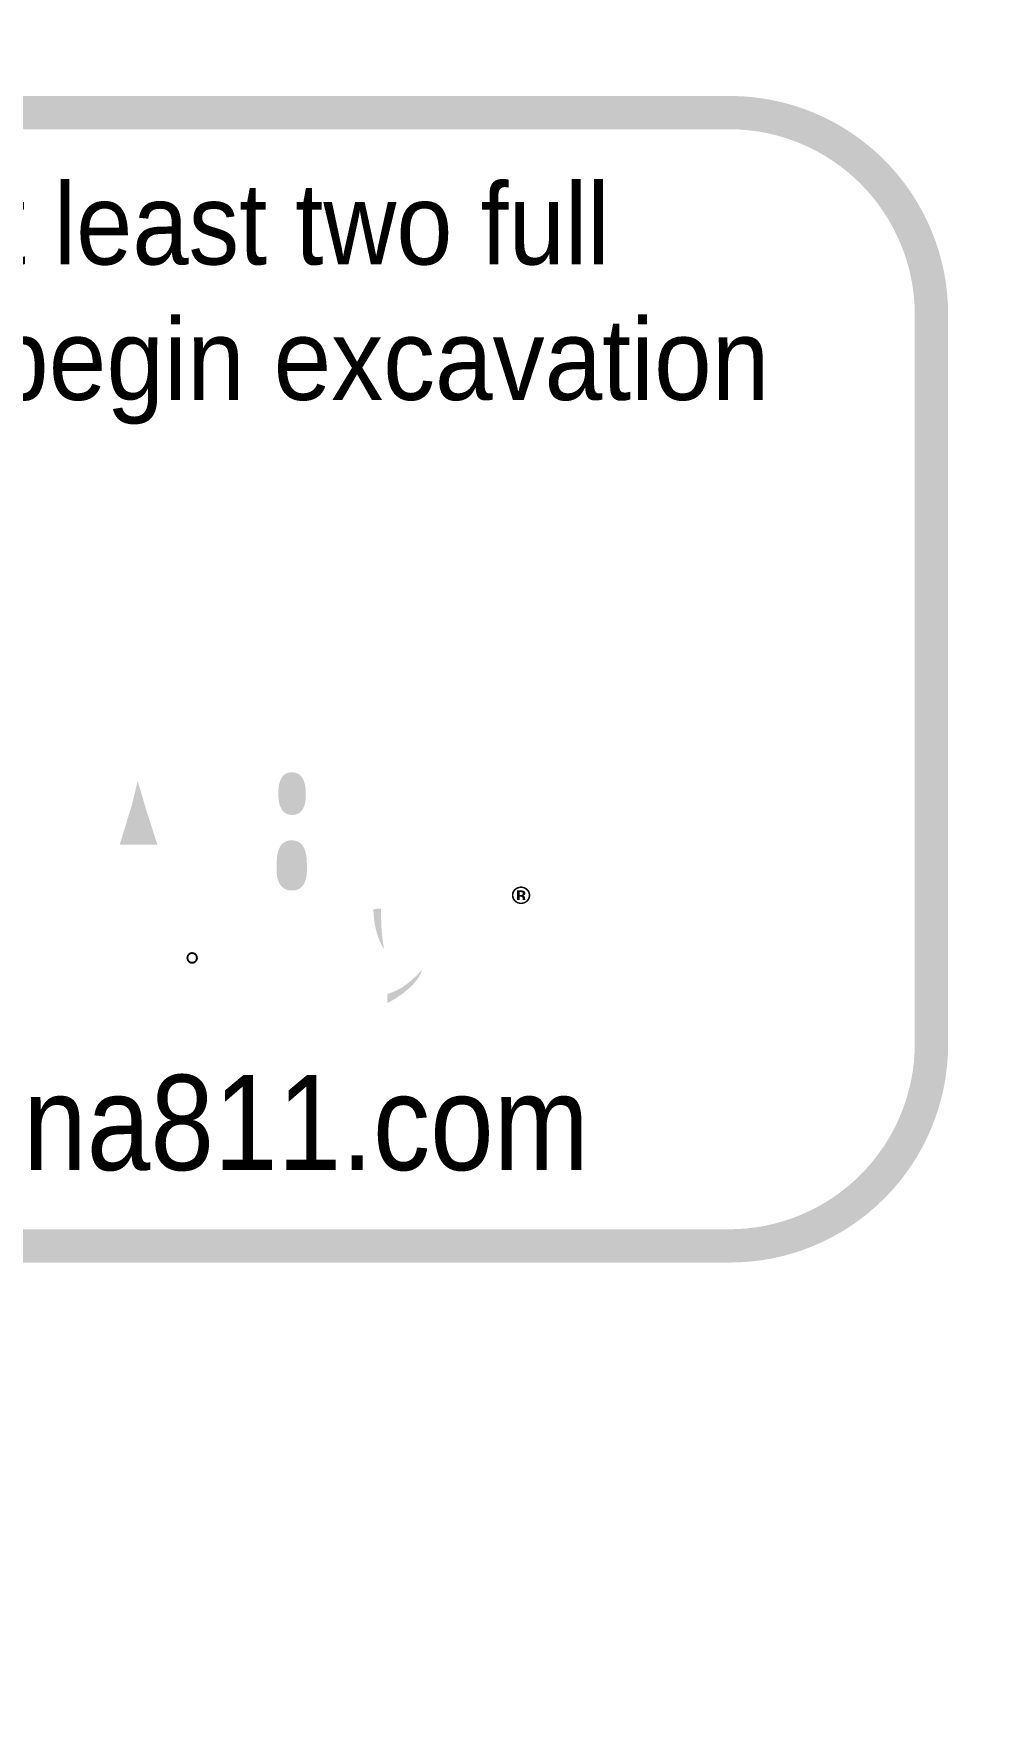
# Model space of a CAD drawing. Header units: feet. Extents: x 715168 to 716636, y 927703 to 928239.
# Drawn here: x 716047.87 to 716068.11, y 927823.61 to 927859.36 of the extents above; entities that cross this region are included whole.
import ezdxf
from ezdxf.enums import TextEntityAlignment as Align

# ---------------------------------------------------------------- set-up
doc = ezdxf.new("R2010")
doc.units = ezdxf.units.FT
doc.header["$MEASUREMENT"] = 0
doc.layers.add('56', color=92, linetype='Continuous', lineweight=0)
doc.layers.add('62', color=7, linetype='Continuous', lineweight=0)
doc.styles.add('Style-Swis721 BlkCn BT', font='swissck.ttf')

# ---------------------------------------------------------------- blocks, each defined once
blk = doc.blocks.new('Blue Stake')
h = blk.add_hatch(color=256)
h.paths.add_polyline_path([(-32.727, -10.376, 0.414214), (-26.496, -16.607), (26.464, -16.607, 0.414214), (32.695, -10.376), (32.695, 10.459, 0.414214), (26.464, 16.69), (-26.496, 16.69, 0.414214), (-32.727, 10.459)])
h.paths.add_polyline_path([(-31.777, 10.438, -0.414214), (-26.475, 15.741), (26.441, 15.741, -0.414214), (31.744, 10.438), (31.744, -10.355, -0.414214), (26.441, -15.658), (-26.475, -15.658, -0.414214), (-31.777, -10.355)], flags=16)
h = blk.add_hatch(color=256)
edge = h.paths.add_edge_path()
edge.add_spline(control_points=[(14.327, -2.954), (14.31, -2.895), (14.3, -2.864), (14.289, -2.835), (14.276, -2.809), (14.258, -2.78), (14.241, -2.753), (14.226, -2.735), (14.207, -2.712), (14.187, -2.694), (14.161, -2.674), (14.138, -2.661), (14.113, -2.648), (14.087, -2.637), (14.063, -2.629), (14.033, -2.621), (13.988, -2.616), (13.953, -2.616)], knot_values=[0, 0, 0, 0, 0.066667, 0.133333, 0.2, 0.266667, 0.333333, 0.4, 0.466667, 0.533333, 0.6, 0.666667, 0.733333, 0.8, 0.866667, 0.933333, 1, 1, 1, 1], degree=3, periodic=0)
edge.add_spline(control_points=[(13.953, -2.616), (13.937, -2.615), (13.928, -2.616), (13.915, -2.617), (13.906, -2.617), (13.891, -2.619), (13.874, -2.622), (13.862, -2.625), (13.848, -2.63), (13.834, -2.633), (13.819, -2.639), (13.803, -2.645), (13.789, -2.652), (13.774, -2.66), (13.761, -2.669), (13.748, -2.678), (13.739, -2.684), (13.731, -2.69), (13.722, -2.698), (13.713, -2.707), (13.701, -2.719), (13.694, -2.728), (13.685, -2.738), (13.678, -2.747), (13.671, -2.756), (13.665, -2.767), (13.656, -2.783), (13.646, -2.8), (13.639, -2.814), (13.63, -2.833), (13.626, -2.843), (13.62, -2.857), (13.613, -2.876), (13.607, -2.898), (13.598, -2.927), (13.589, -2.964), (13.581, -3.009), (13.574, -3.064), (13.568, -3.126), (13.568, -3.151), (13.567, -3.231), (13.568, -3.253), (13.568, -3.295), (13.569, -3.305), (13.569, -3.319), (13.572, -3.338), (13.573, -3.356), (13.575, -3.386), (13.578, -3.403), (13.581, -3.425), (13.586, -3.458), (13.589, -3.475), (13.595, -3.499), (13.602, -3.53), (13.611, -3.557), (13.616, -3.572), (13.619, -3.58), (13.622, -3.59), (13.628, -3.605), (13.639, -3.626), (13.647, -3.642), (13.659, -3.664), (13.675, -3.687), (13.686, -3.704), (13.695, -3.714), (13.706, -3.725)], knot_values=[0, 0, 0, 0, 0.015873, 0.031746, 0.047619, 0.063492, 0.079365, 0.095238, 0.111111, 0.126984, 0.142857, 0.15873, 0.174603, 0.190476, 0.206349, 0.222222, 0.238095, 0.253968, 0.269841, 0.285714, 0.301587, 0.31746, 0.333333, 0.349206, 0.365079, 0.380952, 0.396825, 0.412698, 0.428571, 0.444444, 0.460317, 0.47619, 0.492063, 0.507937, 0.52381, 0.539683, 0.555556, 0.571429, 0.587302, 0.603175, 0.619048, 0.634921, 0.650794, 0.666667, 0.68254, 0.698413, 0.714286, 0.730159, 0.746032, 0.761905, 0.777778, 0.793651, 0.809524, 0.825397, 0.84127, 0.857143, 0.873016, 0.888889, 0.904762, 0.920635, 0.936508, 0.952381, 0.968254, 0.984127, 1, 1, 1, 1], degree=3, periodic=0)
edge.add_spline(control_points=[(13.706, -3.725), (13.723, -3.742), (13.743, -3.76), (13.758, -3.77), (13.775, -3.782), (13.787, -3.789), (13.788, -3.789), (13.804, -3.797), (13.824, -3.805), (13.845, -3.813), (13.858, -3.817), (13.871, -3.82), (13.891, -3.824), (13.905, -3.826), (13.926, -3.829), (13.94, -3.83)], knot_values=[0, 0, 0, 0, 0.076923, 0.153846, 0.230769, 0.307692, 0.384615, 0.461538, 0.538462, 0.615385, 0.692308, 0.769231, 0.846154, 0.923077, 1, 1, 1, 1], degree=3, periodic=0)
edge.add_spline(control_points=[(13.94, -3.83), (13.964, -3.83), (13.991, -3.83), (13.998, -3.828), (14.023, -3.827), (14.036, -3.826), (14.049, -3.823), (14.073, -3.818), (14.084, -3.813), (14.103, -3.807), (14.111, -3.804), (14.124, -3.799), (14.136, -3.792), (14.146, -3.787), (14.154, -3.782), (14.167, -3.774)], knot_values=[0, 0, 0, 0, 0.076923, 0.153846, 0.230769, 0.307692, 0.384615, 0.461538, 0.538462, 0.615385, 0.692308, 0.769231, 0.846154, 0.923077, 1, 1, 1, 1], degree=3, periodic=0)
edge.add_spline(control_points=[(14.167, -3.774), (14.179, -3.765), (14.189, -3.757), (14.201, -3.745), (14.213, -3.734), (14.222, -3.724), (14.237, -3.707), (14.25, -3.689), (14.261, -3.672), (14.273, -3.651), (14.283, -3.634), (14.294, -3.607), (14.305, -3.58), (14.316, -3.547), (14.324, -3.519), (14.325, -3.515), (14.33, -3.49), (14.335, -3.461), (14.343, -3.417), (14.348, -3.385), (14.351, -3.345), (14.353, -3.298), (14.353, -3.261), (14.352, -3.203), (14.352, -3.153), (14.35, -3.104)], knot_values=[0, 0, 0, 0, 0.043478, 0.086957, 0.130435, 0.173913, 0.217391, 0.26087, 0.304348, 0.347826, 0.391304, 0.434783, 0.478261, 0.521739, 0.565217, 0.608696, 0.652174, 0.695652, 0.73913, 0.782609, 0.826087, 0.869565, 0.913043, 0.956522, 1, 1, 1, 1], degree=3, periodic=0)
edge.add_spline(control_points=[(14.35, -3.104), (14.346, -3.079), (14.34, -3.032), (14.334, -2.983)], knot_values=[0, 0, 0, 0, 1, 1, 1, 1], degree=3, periodic=0)
edge.add_line((14.334, -2.983), (14.327, -2.954))
at = {"extrusion": (0, 0, -1)}
blk.add_hatch(color=256, dxfattribs=at).paths.add_polyline_path([(-10.113, -4.678), (-10.011, -4.361), (-9.912, -4.047), (-9.792, -3.679), (-9.649, -3.183), (-9.55, -2.87), (-9.466, -3.221), (-9.389, -3.543), (-9.305, -3.803), (-9.04, -4.677)])
h = blk.add_hatch(color=256)
edge = h.paths.add_edge_path()
edge.add_spline(control_points=[(14.35, -4.918), (14.348, -4.907), (14.345, -4.897), (14.342, -4.88), (14.336, -4.862), (14.33, -4.844), (14.323, -4.825), (14.317, -4.809), (14.31, -4.792), (14.3, -4.773), (14.292, -4.758), (14.285, -4.746), (14.277, -4.734), (14.268, -4.718), (14.258, -4.705), (14.242, -4.684), (14.237, -4.679), (14.228, -4.668), (14.22, -4.66), (14.21, -4.652), (14.201, -4.644), (14.191, -4.635), (14.18, -4.626), (14.165, -4.617), (14.15, -4.607), (14.128, -4.596), (14.105, -4.586), (14.096, -4.582), (14.079, -4.577), (14.06, -4.57), (14.033, -4.564), (14.002, -4.559), (13.98, -4.557), (13.969, -4.557), (13.958, -4.557), (13.946, -4.557)], knot_values=[0, 0, 0, 0, 0.030303, 0.060606, 0.090909, 0.121212, 0.151515, 0.181818, 0.212121, 0.242424, 0.272727, 0.30303, 0.333333, 0.363636, 0.393939, 0.424242, 0.454545, 0.484848, 0.515152, 0.545455, 0.575758, 0.606061, 0.636364, 0.666667, 0.69697, 0.727273, 0.757576, 0.787879, 0.818182, 0.848485, 0.878788, 0.909091, 0.939394, 0.969697, 1, 1, 1, 1], degree=3, periodic=0)
edge.add_spline(control_points=[(13.946, -4.557), (13.924, -4.557), (13.913, -4.557), (13.899, -4.559), (13.886, -4.561), (13.867, -4.563), (13.854, -4.565), (13.836, -4.57), (13.816, -4.576), (13.812, -4.577), (13.796, -4.583), (13.774, -4.592), (13.759, -4.6), (13.742, -4.61), (13.729, -4.618), (13.715, -4.627), (13.704, -4.637), (13.697, -4.642), (13.692, -4.647), (13.687, -4.652), (13.681, -4.657), (13.675, -4.664), (13.67, -4.669), (13.666, -4.674), (13.662, -4.678), (13.656, -4.684), (13.65, -4.693), (13.643, -4.702), (13.637, -4.71), (13.631, -4.72), (13.625, -4.729), (13.618, -4.74), (13.612, -4.752), (13.605, -4.766), (13.599, -4.776), (13.594, -4.786), (13.588, -4.802), (13.581, -4.818), (13.577, -4.831), (13.57, -4.849), (13.567, -4.861), (13.563, -4.876), (13.559, -4.888), (13.556, -4.901), (13.553, -4.913), (13.55, -4.926), (13.548, -4.939), (13.545, -4.951), (13.541, -4.969), (13.537, -4.994), (13.532, -5.022), (13.529, -5.058), (13.526, -5.091), (13.523, -5.122), (13.521, -5.155), (13.52, -5.196), (13.518, -5.24), (13.519, -5.334), (13.519, -5.432), (13.52, -5.455), (13.521, -5.484), (13.525, -5.516), (13.527, -5.544), (13.53, -5.563), (13.533, -5.581), (13.536, -5.596), (13.539, -5.612), (13.542, -5.63), (13.547, -5.652), (13.553, -5.67), (13.558, -5.688)], knot_values=[0, 0, 0, 0, 0.014706, 0.029412, 0.044118, 0.058824, 0.073529, 0.088235, 0.102941, 0.117647, 0.132353, 0.147059, 0.161765, 0.176471, 0.191176, 0.205882, 0.220588, 0.235294, 0.25, 0.264706, 0.279412, 0.294118, 0.308824, 0.323529, 0.338235, 0.352941, 0.367647, 0.382353, 0.397059, 0.411765, 0.426471, 0.441176, 0.455882, 0.470588, 0.485294, 0.5, 0.514706, 0.529412, 0.544118, 0.558824, 0.573529, 0.588235, 0.602941, 0.617647, 0.632353, 0.647059, 0.661765, 0.676471, 0.691176, 0.705882, 0.720588, 0.735294, 0.75, 0.764706, 0.779412, 0.794118, 0.808824, 0.823529, 0.838235, 0.852941, 0.867647, 0.882353, 0.897059, 0.911765, 0.926471, 0.941176, 0.955882, 0.970588, 0.985294, 1, 1, 1, 1], degree=3, periodic=0)
edge.add_spline(control_points=[(13.558, -5.688), (13.562, -5.697), (13.563, -5.701), (13.57, -5.717), (13.576, -5.736), (13.586, -5.756), (13.594, -5.774), (13.599, -5.785), (13.607, -5.799), (13.617, -5.814), (13.625, -5.827), (13.632, -5.836), (13.642, -5.848), (13.649, -5.857), (13.657, -5.865), (13.666, -5.876), (13.679, -5.887), (13.693, -5.899), (13.706, -5.91), (13.721, -5.921), (13.734, -5.93), (13.75, -5.939), (13.767, -5.948), (13.786, -5.957), (13.804, -5.963), (13.822, -5.97), (13.84, -5.974), (13.861, -5.98), (13.882, -5.982), (13.9, -5.984), (13.918, -5.986), (13.96, -5.986), (13.991, -5.986), (13.998, -5.986), (14.018, -5.983), (14.042, -5.981), (14.064, -5.978), (14.081, -5.973), (14.096, -5.968), (14.123, -5.959), (14.142, -5.95), (14.152, -5.946), (14.161, -5.941), (14.175, -5.933), (14.184, -5.927), (14.193, -5.921), (14.206, -5.91), (14.217, -5.901), (14.229, -5.89), (14.241, -5.878), (14.255, -5.865), (14.264, -5.853), (14.273, -5.84), (14.282, -5.828), (14.288, -5.817), (14.299, -5.801), (14.31, -5.779), (14.322, -5.752), (14.326, -5.743), (14.329, -5.735), (14.333, -5.723), (14.338, -5.709), (14.343, -5.694), (14.348, -5.682), (14.352, -5.668), (14.354, -5.658), (14.356, -5.653), (14.357, -5.639), (14.362, -5.625), (14.364, -5.607), (14.368, -5.589), (14.371, -5.573), (14.374, -5.556), (14.376, -5.536), (14.378, -5.511), (14.381, -5.48), (14.383, -5.455), (14.384, -5.409), (14.383, -5.285), (14.382, -5.237), (14.382, -5.186), (14.382, -5.141), (14.38, -5.117), (14.377, -5.095), (14.375, -5.069), (14.373, -5.055), (14.372, -5.032), (14.369, -5.015), (14.367, -4.993), (14.361, -4.972), (14.358, -4.95), (14.355, -4.935), (14.35, -4.918)], knot_values=[0, 0, 0, 0, 0.011111, 0.022222, 0.033333, 0.044444, 0.055556, 0.066667, 0.077778, 0.088889, 0.1, 0.111111, 0.122222, 0.133333, 0.144444, 0.155556, 0.166667, 0.177778, 0.188889, 0.2, 0.211111, 0.222222, 0.233333, 0.244444, 0.255556, 0.266667, 0.277778, 0.288889, 0.3, 0.311111, 0.322222, 0.333333, 0.344444, 0.355556, 0.366667, 0.377778, 0.388889, 0.4, 0.411111, 0.422222, 0.433333, 0.444444, 0.455556, 0.466667, 0.477778, 0.488889, 0.5, 0.511111, 0.522222, 0.533333, 0.544444, 0.555556, 0.566667, 0.577778, 0.588889, 0.6, 0.611111, 0.622222, 0.633333, 0.644444, 0.655556, 0.666667, 0.677778, 0.688889, 0.7, 0.711111, 0.722222, 0.733333, 0.744444, 0.755556, 0.766667, 0.777778, 0.788889, 0.8, 0.811111, 0.822222, 0.833333, 0.844444, 0.855556, 0.866667, 0.877778, 0.888889, 0.9, 0.911111, 0.922222, 0.933333, 0.944444, 0.955556, 0.966667, 0.977778, 0.988889, 1, 1, 1, 1], degree=3, periodic=0)
h = blk.add_hatch(color=256)
edge = h.paths.add_edge_path()
edge.add_spline(control_points=[(20.517, -6.373), (20.519, -6.373), (20.524, -6.373), (20.536, -6.372), (20.556, -6.369), (20.578, -6.364), (20.603, -6.356), (20.623, -6.347), (20.642, -6.336), (20.66, -6.324), (20.675, -6.312), (20.689, -6.301), (20.702, -6.286), (20.709, -6.278), (20.719, -6.264), (20.727, -6.253), (20.734, -6.242), (20.739, -6.232), (20.745, -6.218), (20.75, -6.205), (20.755, -6.192), (20.762, -6.149), (20.763, -6.134), (20.763, -6.124), (20.763, -6.112), (20.762, -6.094), (20.759, -6.074), (20.754, -6.056), (20.747, -6.037), (20.741, -6.02), (20.732, -6.003), (20.726, -5.993), (20.715, -5.978), (20.701, -5.961), (20.686, -5.946), (20.673, -5.935), (20.663, -5.926), (20.644, -5.913), (20.626, -5.902), (20.603, -5.891), (20.584, -5.885), (20.564, -5.879), (20.548, -5.877), (20.527, -5.873), (20.51, -5.873), (20.498, -5.873)], knot_values=[0, 0, 0, 0, 0.009076, 0.032669, 0.056263, 0.079856, 0.10345, 0.127043, 0.150637, 0.17423, 0.197823, 0.221417, 0.24501, 0.268604, 0.292197, 0.315791, 0.339384, 0.362977, 0.386571, 0.410164, 0.433758, 0.457351, 0.480945, 0.504538, 0.528131, 0.551725, 0.575318, 0.598912, 0.622505, 0.646099, 0.669692, 0.693285, 0.716879, 0.740472, 0.764066, 0.787659, 0.811253, 0.834846, 0.858439, 0.882033, 0.905626, 0.92922, 0.952813, 0.976407, 1, 1, 1, 1], degree=3, periodic=0)
edge.add_spline(control_points=[(20.498, -5.873), (20.49, -5.873), (20.469, -5.874), (20.454, -5.877), (20.439, -5.879), (20.422, -5.883), (20.403, -5.89), (20.383, -5.898), (20.366, -5.907), (20.351, -5.915), (20.337, -5.927), (20.328, -5.932), (20.314, -5.943), (20.302, -5.956), (20.292, -5.969), (20.282, -5.979), (20.273, -5.993), (20.263, -6.007), (20.256, -6.023), (20.25, -6.038), (20.248, -6.046), (20.245, -6.055), (20.242, -6.068), (20.238, -6.085), (20.237, -6.101), (20.237, -6.126), (20.237, -6.137), (20.239, -6.164), (20.242, -6.179), (20.247, -6.2), (20.253, -6.214), (20.258, -6.227), (20.266, -6.244), (20.275, -6.257), (20.285, -6.272), (20.306, -6.295), (20.319, -6.307), (20.334, -6.32), (20.351, -6.332), (20.361, -6.338), (20.374, -6.346), (20.395, -6.355), (20.4, -6.357), (20.409, -6.36), (20.42, -6.364), (20.431, -6.366), (20.443, -6.37), (20.463, -6.372), (20.491, -6.373), (20.508, -6.373), (20.514, -6.373), (20.517, -6.373)], knot_values=[0, 0, 0, 0, 0.02057, 0.041139, 0.061709, 0.082279, 0.102848, 0.123418, 0.143988, 0.164557, 0.185127, 0.205696, 0.226266, 0.246836, 0.267405, 0.287975, 0.308545, 0.329114, 0.349684, 0.370254, 0.390823, 0.411393, 0.431963, 0.452532, 0.473102, 0.493672, 0.514241, 0.534811, 0.555381, 0.57595, 0.59652, 0.617089, 0.637659, 0.658229, 0.678798, 0.699368, 0.719938, 0.740507, 0.761077, 0.781647, 0.802216, 0.822786, 0.843356, 0.863925, 0.884495, 0.905065, 0.925634, 0.946204, 0.966774, 0.987343, 1, 1, 1, 1], degree=3, periodic=0)
edge = h.paths.add_edge_path(flags=16)
edge.add_spline(control_points=[(20.497, -5.917), (20.511, -5.917), (20.522, -5.917), (20.533, -5.918), (20.55, -5.921), (20.566, -5.926), (20.58, -5.93), (20.595, -5.936), (20.606, -5.943), (20.626, -5.956), (20.642, -5.968), (20.651, -5.977), (20.655, -5.981), (20.665, -5.992), (20.676, -6.005), (20.686, -6.019), (20.693, -6.031), (20.7, -6.047), (20.708, -6.064), (20.71, -6.073), (20.712, -6.083), (20.715, -6.1), (20.716, -6.109), (20.716, -6.127), (20.716, -6.14), (20.714, -6.153), (20.712, -6.169), (20.709, -6.18), (20.706, -6.189), (20.698, -6.208), (20.69, -6.225), (20.677, -6.242), (20.664, -6.259), (20.65, -6.274), (20.637, -6.286), (20.617, -6.299), (20.598, -6.311), (20.586, -6.316), (20.567, -6.323), (20.546, -6.328), (20.534, -6.331), (20.519, -6.331), (20.498, -6.331), (20.482, -6.332), (20.466, -6.331), (20.449, -6.328), (20.439, -6.325), (20.428, -6.323), (20.42, -6.319), (20.399, -6.31), (20.378, -6.296), (20.358, -6.282), (20.344, -6.268), (20.333, -6.257), (20.322, -6.244), (20.313, -6.23), (20.308, -6.222), (20.3, -6.206), (20.295, -6.191), (20.289, -6.175), (20.286, -6.158), (20.284, -6.141), (20.282, -6.136), (20.282, -6.129), (20.282, -6.109), (20.283, -6.102), (20.286, -6.088), (20.29, -6.073), (20.291, -6.065), (20.294, -6.056), (20.297, -6.049), (20.3, -6.043), (20.303, -6.038), (20.306, -6.032), (20.311, -6.021), (20.317, -6.013), (20.325, -6.002), (20.334, -5.991), (20.343, -5.981), (20.355, -5.969), (20.366, -5.96), (20.378, -5.952), (20.392, -5.944), (20.409, -5.935), (20.424, -5.929), (20.439, -5.924), (20.453, -5.921), (20.466, -5.919), (20.482, -5.917), (20.491, -5.917), (20.498, -5.917)], knot_values=[0, 0, 0, 0, 0.011364, 0.022727, 0.034091, 0.045455, 0.056818, 0.068182, 0.079546, 0.090909, 0.102273, 0.113637, 0.125, 0.136364, 0.147728, 0.159091, 0.170455, 0.181819, 0.193182, 0.204546, 0.21591, 0.227273, 0.238637, 0.250001, 0.261364, 0.272728, 0.284092, 0.295455, 0.306819, 0.318183, 0.329546, 0.34091, 0.352274, 0.363637, 0.375001, 0.386365, 0.397728, 0.409092, 0.420456, 0.431819, 0.443183, 0.454547, 0.46591, 0.477274, 0.488638, 0.500001, 0.511365, 0.522729, 0.534092, 0.545456, 0.55682, 0.568183, 0.579547, 0.590911, 0.602274, 0.613638, 0.625002, 0.636365, 0.647729, 0.659093, 0.670456, 0.68182, 0.693184, 0.704547, 0.715911, 0.727275, 0.738638, 0.750002, 0.761366, 0.772729, 0.784093, 0.795457, 0.80682, 0.818184, 0.829548, 0.840911, 0.852275, 0.863639, 0.875002, 0.886366, 0.89773, 0.909093, 0.920457, 0.931821, 0.943184, 0.954548, 0.965912, 0.977275, 0.988639, 1, 1, 1, 1], degree=3, periodic=0)
edge.add_line((20.498, -5.917), (20.498, -5.917))
edge.add_line((20.498, -5.917), (20.498, -5.917))
edge.add_line((20.498, -5.917), (20.498, -5.917))
edge.add_line((20.498, -5.917), (20.497, -5.917))
h = blk.add_hatch(color=256)
edge = h.paths.add_edge_path()
edge.add_spline(control_points=[(20.489, -6.165), (20.499, -6.165), (20.51, -6.168), (20.518, -6.17), (20.525, -6.173), (20.529, -6.175), (20.531, -6.178), (20.535, -6.18), (20.536, -6.183), (20.54, -6.186), (20.543, -6.191), (20.545, -6.211), (20.546, -6.222), (20.546, -6.233), (20.547, -6.24), (20.549, -6.262)], knot_values=[0, 0, 0, 0, 0.076923, 0.153846, 0.230769, 0.307692, 0.384615, 0.461538, 0.538462, 0.615385, 0.692308, 0.769231, 0.846154, 0.923077, 1, 1, 1, 1], degree=3, periodic=0)
edge.add_line((20.549, -6.262), (20.623, -6.262))
edge.add_spline(control_points=[(20.623, -6.262), (20.619, -6.251), (20.616, -6.238), (20.616, -6.195), (20.614, -6.184), (20.609, -6.172), (20.606, -6.167), (20.603, -6.162), (20.6, -6.159), (20.596, -6.155), (20.593, -6.152), (20.584, -6.146), (20.573, -6.141), (20.562, -6.138), (20.555, -6.135)], knot_values=[0, 0, 0, 0, 0.083333, 0.166667, 0.25, 0.333333, 0.416667, 0.5, 0.583333, 0.666667, 0.75, 0.833333, 0.916667, 1, 1, 1, 1], degree=3, periodic=0)
edge.add_spline(control_points=[(20.555, -6.135), (20.568, -6.132), (20.578, -6.13), (20.589, -6.125), (20.596, -6.121), (20.605, -6.114), (20.609, -6.109), (20.614, -6.1), (20.618, -6.094), (20.62, -6.085), (20.621, -6.075), (20.621, -6.071), (20.621, -6.063), (20.621, -6.053), (20.62, -6.049), (20.617, -6.038), (20.614, -6.032), (20.61, -6.023), (20.606, -6.018), (20.6, -6.013), (20.595, -6.007), (20.586, -6.002), (20.576, -5.996), (20.566, -5.994), (20.556, -5.991), (20.542, -5.988), (20.529, -5.987)], knot_values=[0, 0, 0, 0, 0.041667, 0.083333, 0.125, 0.166667, 0.208333, 0.25, 0.291667, 0.333333, 0.375, 0.416667, 0.458333, 0.5, 0.541667, 0.583333, 0.625, 0.666667, 0.708333, 0.75, 0.791667, 0.833333, 0.875, 0.916667, 0.958333, 1, 1, 1, 1], degree=3, periodic=0)
edge.add_line((20.529, -5.987), (20.385, -5.987))
edge.add_line((20.385, -5.987), (20.385, -6.262))
edge.add_line((20.385, -6.262), (20.46, -6.262))
edge.add_line((20.46, -6.262), (20.46, -6.165))
edge.add_line((20.46, -6.165), (20.489, -6.165))
edge = h.paths.add_edge_path(flags=16)
edge.add_spline(control_points=[(20.5, -6.034), (20.509, -6.035), (20.519, -6.038), (20.528, -6.041), (20.533, -6.044), (20.537, -6.047), (20.539, -6.05), (20.543, -6.052), (20.546, -6.058), (20.546, -6.065), (20.547, -6.069), (20.547, -6.072), (20.548, -6.075), (20.546, -6.081), (20.545, -6.085), (20.543, -6.09), (20.542, -6.093), (20.54, -6.098), (20.536, -6.1), (20.533, -6.102), (20.531, -6.104), (20.525, -6.108), (20.519, -6.111), (20.515, -6.112), (20.509, -6.114), (20.505, -6.114), (20.499, -6.115)], knot_values=[0, 0, 0, 0, 0.041667, 0.083333, 0.125, 0.166667, 0.208333, 0.25, 0.291667, 0.333333, 0.375, 0.416667, 0.458333, 0.5, 0.541667, 0.583333, 0.625, 0.666667, 0.708333, 0.75, 0.791667, 0.833333, 0.875, 0.916667, 0.958333, 1, 1, 1, 1], degree=3, periodic=0)
edge.add_line((20.499, -6.115), (20.46, -6.115))
edge.add_line((20.46, -6.115), (20.46, -6.034))
edge.add_line((20.46, -6.034), (20.5, -6.034))
h = blk.add_hatch(color=256)
edge = h.paths.add_edge_path()
edge.add_spline(control_points=[(16.536, -7.307), (16.531, -7.275), (16.529, -7.254), (16.526, -7.227), (16.524, -7.195), (16.521, -7.162), (16.518, -7.128), (16.515, -7.089), (16.513, -7.044), (16.51, -6.994), (16.508, -6.932), (16.505, -6.853), (16.503, -6.781), (16.503, -6.72), (16.502, -6.658), (16.501, -6.592), (16.5, -6.539), (16.501, -6.504)], knot_values=[0, 0, 0, 0, 0.066667, 0.133333, 0.2, 0.266667, 0.333333, 0.4, 0.466667, 0.533333, 0.6, 0.666667, 0.733333, 0.8, 0.866667, 0.933333, 1, 1, 1, 1], degree=3, periodic=0)
edge.add_spline(control_points=[(16.501, -6.504), (16.478, -6.504), (16.464, -6.504), (16.447, -6.504), (16.436, -6.505), (16.41, -6.509), (16.385, -6.511), (16.366, -6.514), (16.349, -6.517), (16.335, -6.52), (16.321, -6.523), (16.309, -6.526), (16.296, -6.528), (16.284, -6.529)], knot_values=[0, 0, 0, 0, 0.090909, 0.181818, 0.272727, 0.363636, 0.454545, 0.545455, 0.636364, 0.727273, 0.818182, 0.909091, 1, 1, 1, 1], degree=3, periodic=0)
edge.add_spline(control_points=[(16.284, -6.529), (16.285, -6.594), (16.288, -6.644), (16.291, -6.686), (16.293, -6.721), (16.296, -6.745), (16.299, -6.772), (16.302, -6.802), (16.304, -6.821), (16.307, -6.842), (16.311, -6.865), (16.316, -6.903), (16.321, -6.937), (16.332, -6.998), (16.338, -7.026), (16.346, -7.065), (16.355, -7.101), (16.374, -7.176), (16.38, -7.196), (16.385, -7.215), (16.396, -7.251), (16.402, -7.268), (16.408, -7.286), (16.418, -7.318), (16.427, -7.34), (16.435, -7.362), (16.446, -7.39), (16.452, -7.404), (16.463, -7.429), (16.491, -7.491), (16.499, -7.507), (16.511, -7.529), (16.521, -7.549), (16.535, -7.574), (16.541, -7.582), (16.548, -7.596), (16.558, -7.611), (16.566, -7.624), (16.571, -7.632), (16.576, -7.641), (16.583, -7.649), (16.589, -7.656)], knot_values=[0, 0, 0, 0, 0.025641, 0.051282, 0.076923, 0.102564, 0.128205, 0.153846, 0.179487, 0.205128, 0.230769, 0.25641, 0.282051, 0.307692, 0.333333, 0.358974, 0.384615, 0.410256, 0.435897, 0.461538, 0.487179, 0.512821, 0.538462, 0.564103, 0.589744, 0.615385, 0.641026, 0.666667, 0.692308, 0.717949, 0.74359, 0.769231, 0.794872, 0.820513, 0.846154, 0.871795, 0.897436, 0.923077, 0.948718, 0.974359, 1, 1, 1, 1], degree=3, periodic=0)
edge.add_spline(control_points=[(16.589, -7.656), (16.585, -7.641), (16.583, -7.627), (16.579, -7.61), (16.577, -7.595), (16.574, -7.58), (16.571, -7.563), (16.568, -7.547), (16.565, -7.527), (16.563, -7.51), (16.56, -7.491), (16.555, -7.455), (16.552, -7.435), (16.549, -7.415), (16.547, -7.397), (16.544, -7.375), (16.542, -7.351), (16.538, -7.329), (16.536, -7.307)], knot_values=[0, 0, 0, 0, 0.0625, 0.125, 0.1875, 0.25, 0.3125, 0.375, 0.4375, 0.5, 0.5625, 0.625, 0.6875, 0.75, 0.8125, 0.875, 0.9375, 1, 1, 1, 1], degree=3, periodic=0)
h = blk.add_hatch(color=256)
edge = h.paths.add_edge_path()
edge.add_spline(control_points=[(16.682, -9.2), (16.721, -9.179), (16.759, -9.161), (16.817, -9.127), (16.845, -9.111), (16.923, -9.063), (16.953, -9.044), (17.019, -9), (17.05, -8.979), (17.073, -8.961), (17.101, -8.942), (17.124, -8.926), (17.182, -8.88), (17.204, -8.862), (17.233, -8.838), (17.255, -8.82), (17.303, -8.777), (17.318, -8.763), (17.335, -8.747), (17.371, -8.711), (17.403, -8.679), (17.421, -8.66), (17.464, -8.609), (17.478, -8.593), (17.495, -8.574), (17.523, -8.537), (17.543, -8.51), (17.562, -8.481), (17.576, -8.46), (17.59, -8.437), (17.598, -8.423), (17.606, -8.409), (17.618, -8.387), (17.629, -8.366), (17.64, -8.343), (17.648, -8.325), (17.656, -8.304), (17.664, -8.285), (17.67, -8.268), (17.676, -8.252), (17.68, -8.239)], knot_values=[0, 0, 0, 0, 0.026316, 0.052632, 0.078947, 0.105263, 0.131579, 0.157895, 0.184211, 0.210526, 0.236842, 0.263158, 0.289474, 0.315789, 0.342105, 0.368421, 0.394737, 0.421053, 0.447368, 0.473684, 0.5, 0.526316, 0.552632, 0.578947, 0.605263, 0.631579, 0.657895, 0.684211, 0.710526, 0.736842, 0.763158, 0.789474, 0.815789, 0.842105, 0.868421, 0.894737, 0.921053, 0.947368, 0.973684, 1, 1, 1, 1], degree=3, periodic=0)
edge.add_spline(control_points=[(17.68, -8.239), (17.664, -8.258), (17.649, -8.274), (17.631, -8.294), (17.615, -8.311), (17.565, -8.365), (17.541, -8.388), (17.507, -8.422), (17.482, -8.448), (17.459, -8.469), (17.432, -8.495), (17.404, -8.52), (17.37, -8.55), (17.316, -8.597), (17.286, -8.621), (17.259, -8.643), (17.241, -8.656), (17.216, -8.675), (17.179, -8.701), (17.15, -8.721), (17.124, -8.738), (17.104, -8.751), (17.082, -8.765), (17.059, -8.779), (17.033, -8.793), (17.008, -8.807), (16.984, -8.821), (16.954, -8.837), (16.93, -8.848), (16.904, -8.859), (16.873, -8.873), (16.846, -8.885), (16.826, -8.893), (16.804, -8.9), (16.78, -8.909), (16.755, -8.918), (16.739, -8.923), (16.72, -8.929), (16.699, -8.934), (16.684, -8.939)], knot_values=[0, 0, 0, 0, 0.027027, 0.054054, 0.081081, 0.108108, 0.135135, 0.162162, 0.189189, 0.216216, 0.243243, 0.27027, 0.297297, 0.324324, 0.351351, 0.378378, 0.405405, 0.432432, 0.459459, 0.486486, 0.513514, 0.540541, 0.567568, 0.594595, 0.621622, 0.648649, 0.675676, 0.702703, 0.72973, 0.756757, 0.783784, 0.810811, 0.837838, 0.864865, 0.891892, 0.918919, 0.945946, 0.972973, 1, 1, 1, 1], degree=3, periodic=0)
edge.add_spline(control_points=[(16.684, -8.939), (16.684, -8.948), (16.684, -8.963), (16.684, -8.989), (16.682, -9.024), (16.681, -9.075), (16.682, -9.104), (16.681, -9.152), (16.681, -9.178), (16.682, -9.2)], knot_values=[0, 0, 0, 0, 0.142857, 0.285714, 0.428571, 0.571429, 0.714286, 0.857143, 1, 1, 1, 1], degree=3, periodic=0)
blk.add_open_spline([(11.14, -7.783), (11.152, -7.785), (11.169, -7.791), (11.185, -7.8), (11.199, -7.808), (11.21, -7.82), (11.222, -7.833), (11.233, -7.85), (11.238, -7.864), (11.243, -7.883), (11.246, -7.902), (11.246, -7.914), (11.246, -7.925), (11.244, -7.944), (11.238, -7.964), (11.232, -7.975), (11.224, -7.988), (11.213, -8.003), (11.202, -8.013), (11.187, -8.023), (11.177, -8.028), (11.165, -8.033), (11.148, -8.039), (11.133, -8.042), (11.114, -8.043), (11.103, -8.043), (11.076, -8.042), (11.054, -8.036), (11.036, -8.027), (11.026, -8.022), (11.012, -8.011), (11.001, -8), (10.99, -7.985), (10.982, -7.972), (10.976, -7.958), (10.972, -7.946), (10.969, -7.934), (10.969, -7.913), (10.969, -7.896), (10.973, -7.876), (10.978, -7.86), (10.984, -7.846), (10.996, -7.83), (11.006, -7.819), (11.016, -7.81), (11.027, -7.802), (11.043, -7.793), (11.057, -7.788), (11.068, -7.785), (11.08, -7.782), (11.098, -7.78), (11.107, -7.78), (11.107, -7.78), (11.14, -7.783)], degree=3)
at = {"style": 'Style-Swis721 BlkCn BT'}
for s, height, width, p in [('Contact Arizona 811 at least two full', 2.31992, 1.085714, (0.016, 11.88)), ('working days before you begin excavation', 2.31992, 1.114286, (0.018, 8.015)), ('Call 811 or click Arizona811.com', 2.71762, 1.04878, (-1.333, -13.968))]:
    blk.add_text(s, height=height, dxfattribs=dict(at, width=width)).set_placement(p, align=Align.CENTER)

msp = doc.modelspace()

# ---------------------------------------------------------------- linework, layer by layer
at = {"layer": '56', "color": 92, "linetype": 'Continuous', "lineweight": 0}
msp.add_3dface([(715956.36, 927778.925), (716636.36, 927778.925), (716636.36, 928218.925), (715956.36, 928218.925)], dxfattribs=at)
at = {"layer": '62', "color": 7, "linetype": 'Continuous', "lineweight": 100}
msp.add_3dface([(715986.36, 928208.925), (716626.36, 928208.925), (716626.36, 927788.925), (715986.36, 927788.925)], dxfattribs=at)

# ---------------------------------------------------------------- block references
at = {"xscale": 0.75, "yscale": 0.75, "zscale": 0.75, "rotation": 359.999999999998}
msp.add_blockref('Blue Stake', (716042.936, 927845.507), dxfattribs=at)

doc.saveas('drawing.dxf')
